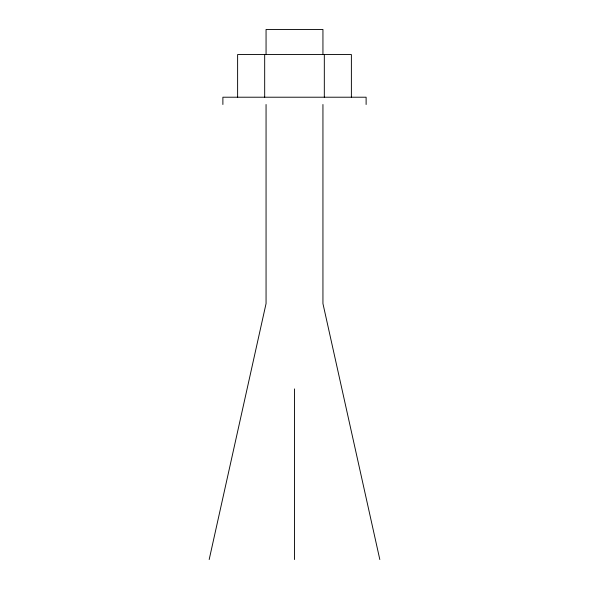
<?xml version="1.0" encoding="UTF-8"?>
<svg xmlns="http://www.w3.org/2000/svg" width="589" height="589" viewBox="0 0 589 589"><rect width="100%" height="100%" fill="white"/><g stroke="black" fill="none" stroke-linecap="round" stroke-linejoin="round"><path stroke-width="0.88" d="M209.176 559.55L266.059 303.578L266.059 104.496M379.824 559.55L322.941 303.578L322.941 104.496M366.115 104.496L366.115 97.214L222.885 97.214L222.885 104.496M351.383 97.214L351.383 54.549L237.617 54.549L237.617 97.214M324.318 54.549L324.318 97.214M322.941 54.549L322.941 29.45L266.059 29.45L266.059 54.549M294.5 388.902L294.5 559.55M264.682 54.549L264.682 97.214"/></g></svg>
